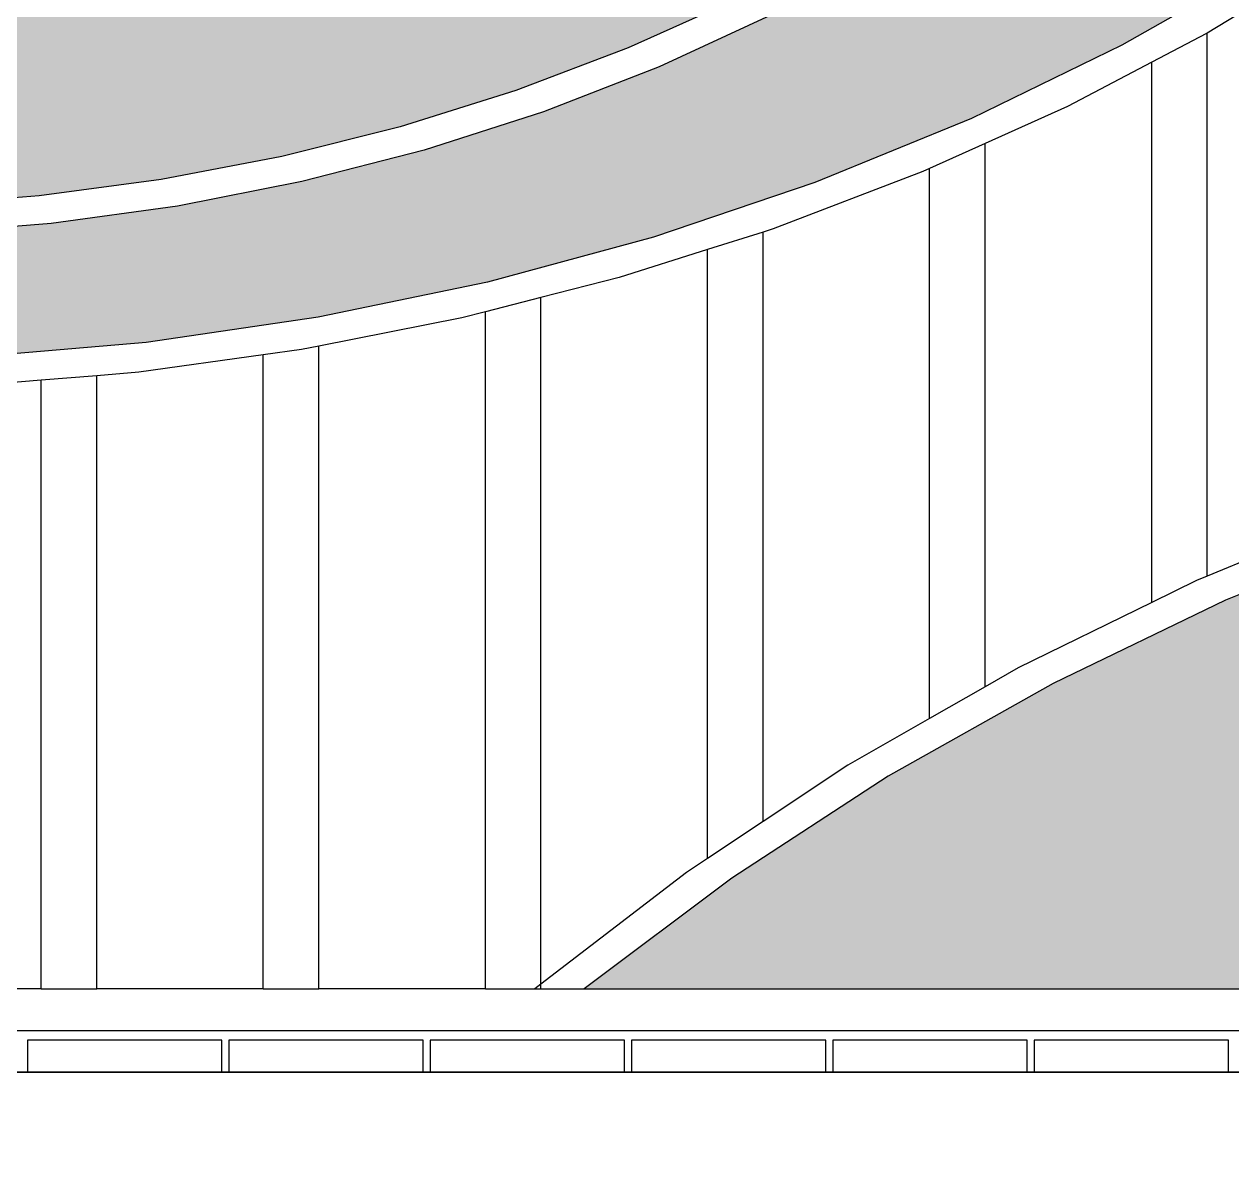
# Model space of a CAD drawing. Extents: x 396092 to 455492, y 17293 to 132793.
# Drawn here: x 435639 to 436509, y 59823 to 60646 of the extents above; entities that cross this region are included whole.
import ezdxf

# ---------------------------------------------------------------- set-up
doc = ezdxf.new("R2010")
doc.units = 0
doc.header["$LTSCALE"] = 1000
doc.header["$MEASUREMENT"] = 0
for name, color, linetype in [('MU', 34, 'Continuous'), ('W-FLOAT_BOWL浮筒', 253, 'Continuous'), ('W-STEEL_FRAME钢架', 3, 'Continuous'), ('W-WOOD_FLOOR木地板', 30, 'Continuous')]:
    doc.layers.add(name, color=color, linetype=linetype)

# ---------------------------------------------------------------- blocks, each defined once
blk = doc.blocks.new('*U4')
at = {"layer": 'W-WOOD_FLOOR木地板'}
blk.add_lwpolyline([(-70, -11.5), (70, -11.5), (70, 11.5), (-70, 11.5)], close=True, dxfattribs=at)

msp = doc.modelspace()

# ---------------------------------------------------------------- hatches: boundary and pattern name
h = msp.add_hatch()
h.set_pattern_fill('HEX', color=8, scale=20)
h.set_pattern_definition([(0, (119873.977, 11692.743), (0, 32.99556), [19.05, -38.1]), (120, (119873.977, 11692.743), (-28.5749932, -16.49778), [19.05, -38.1]), (60, (119893.027, 11692.743), (-28.5749932, 16.49778), [19.05, -38.1])])
h.paths.add_polyline_path([(432353.38, 60675.8), (432438.49, 60746.16), (432517.34, 60821.34), (432571.39, 60880.95), (432295.94, 60880.95), (432266.92, 60848.55), (432215.83, 60798.88), (432160.81, 60752.16), (432102.1, 60708.61), (432039.98, 60668.42), (431974.73, 60631.78), (431906.64, 60598.85), (431836.02, 60569.78), (431763.19, 60544.71), (431688.48, 60523.74), (431631.55, 60510.72), (431631.55, 60346.94), (431737.16, 60372.79), (431849.88, 60407.75), (431959.32, 60449.24), (432064.9, 60497.05), (432166.12, 60550.93), (432262.44, 60610.61)])
h.paths.add_polyline_path([(434231.55, 60207.34), (434131.15, 60260.46), (434036.62, 60302.81), (433938.61, 60339.37), (433837.64, 60369.95), (433734.25, 60394.38), (433653.89, 60408.38), (433572.55, 60417.78), (433490.63, 60422.54), (433408.5, 60422.63), (433326.56, 60418.05), (433245.19, 60408.83), (433164.78, 60395), (433085.72, 60376.64), (433004.23, 60352.33), (432925.22, 60322.98), (432849.13, 60288.75), (432776.42, 60249.84), (432587.21, 60130.72), (432460.38, 60062.63), (432327.73, 60002.6), (432190, 59950.95), (434221.71, 59950.95), (434231.55, 59950.95)])
h.paths.add_polyline_path([(434602.5, 60022.05), (434525.03, 60088.51), (434451.55, 60142.69), (434451.55, 59950.95), (434673.68, 59950.95)])
h.paths.add_polyline_path([(436299.39, 60747.46), (436367.44, 60795.01), (436431.45, 60846.25), (436469.29, 60880.95), (434498.44, 60880.95), (434534.81, 60847.54), (434597.1, 60797.42), (434663.27, 60750.81), (434733.01, 60707.91), (434806.03, 60668.9), (434882.01, 60633.96), (434960.61, 60603.25), (435041.5, 60576.88), (435124.32, 60554.99), (435208.71, 60537.66), (435294.3, 60524.97), (435382.88, 60516.84), (435471.93, 60513.68), (435561.03, 60515.5), (435649.77, 60522.31), (435737.76, 60534.05), (435824.59, 60550.69), (435909.85, 60572.14), (435993.16, 60598.32), (436074.13, 60629.08), (436152.4, 60664.31), (436227.6, 60703.83)], flags=17)
h.paths.add_polyline_path([(434943.71, 60586.81), (434862.14, 60619.21), (434783.41, 60656.08), (434707.86, 60697.26), (434635.85, 60742.54), (434567.7, 60791.74), (434503.72, 60844.62), (434465.33, 60880.95), (434451.55, 60880.95), (434451.55, 60750.6), (434580.11, 60659.19), (434669.15, 60607.28), (434762.46, 60560.78), (434859.58, 60519.94), (434959.99, 60484.96), (435063.18, 60456.02), (435168.62, 60433.27), (435275.76, 60416.83), (435384.05, 60406.78), (435492.94, 60403.18), (435601.86, 60406.04), (435726.97, 60416.77), (435850.84, 60434.84), (435972.83, 60460.16), (436092.32, 60492.61), (436208.71, 60532.01), (436321.4, 60578.17), (436429.82, 60630.85), (436533.41, 60689.78), (436631.65, 60754.67), (436724.04, 60825.18), (436787.39, 60880.95), (436502.4, 60880.95), (436462.88, 60843.59), (436397.57, 60789.82), (436327.94, 60739.87), (436254.32, 60694), (436177.06, 60652.42), (436096.52, 60615.31), (436013.09, 60582.87), (435927.15, 60555.24), (435839.12, 60532.55), (435749.42, 60514.91), (435658.45, 60502.41), (435566.66, 60495.1), (435474.48, 60493.01), (435382.35, 60496.16), (435290.69, 60504.54), (435201.62, 60517.79), (435113.84, 60535.99), (435027.73, 60559.02)])
h.paths.add_polyline_path([(437051.55, 60397.14), (436902.5, 60365.75), (436766.1, 60328.5), (436633.17, 60283.49), (436504.36, 60230.93), (436380.3, 60171.1), (436261.58, 60104.27), (436148.79, 60030.76), (436042.47, 59950.95), (437041.71, 59950.95), (437051.55, 59950.95)])
h.paths.add_polyline_path([(438074.86, 60192.36), (438014.62, 60231.86), (437951.35, 60268), (437885.35, 60300.63), (437816.9, 60329.6), (437746.28, 60354.79), (437673.82, 60376.09), (437599.82, 60393.41), (437524.59, 60406.67), (437448.48, 60415.82), (437371.8, 60420.81), (437294.89, 60421.63), (437218.08, 60418.27), (437151.55, 60411.71), (437151.55, 59950.95), (438231.55, 59950.95), (438231.55, 60058.86), (438185.29, 60103.99), (438131.84, 60149.68)])
h.paths.add_polyline_path([(438231.55, 60815.04), (438199.86, 60842.08), (438159.98, 60880.95), (437932.04, 60880.95), (438004.2, 60813.74), (438105.53, 60732.62), (438213.98, 60658.03), (438231.55, 60647.69)])
h.paths.add_polyline_path([(438231.55, 60880.95), (438192.74, 60880.95), (438231.55, 60844.35)], flags=16)
h.paths.add_polyline_path([(439088.08, 60880.95), (438391.55, 60880.95), (438391.55, 60723.36), (438455.08, 60684.09), (438536.52, 60640.72), (438621.42, 60602.14), (438709.36, 60568.55), (438799.93, 60540.09), (438892.68, 60516.92), (438987.15, 60499.13), (439082.9, 60486.83), (439150.03, 60482.13)])
h.paths.add_polyline_path([(439153.27, 60461.25), (439095.49, 60464.86), (439003.01, 60475.73), (438911.59, 60491.62), (438821.65, 60512.46), (438733.56, 60538.15), (438647.72, 60568.59), (438564.49, 60603.65), (438484.25, 60643.16), (438407.34, 60686.96), (438391.55, 60697.28), (438391.55, 60559.15), (438449.7, 60530.13), (438568.66, 60480.2), (438691.63, 60437.4), (438817.97, 60401.96), (438947.05, 60374.04), (439078.22, 60353.79), (439171.33, 60345.03)])

# ---------------------------------------------------------------- linework, layer by layer
at = {"layer": 'MU', "color": 37}
for p, q in [((436586.61, 60697.36), (436491.3, 60639.65)), ((436533.41, 60689.78), (436429.82, 60630.85)), ((436152.4, 60664.31), (436074.13, 60629.08)), ((436177.06, 60652.42), (436096.52, 60615.31)), ((436490.83, 60639.37), (436451.3, 60618.62)), ((436491.3, 60639.65), (436490.83, 60639.37)), ((436491.3, 60248.31), (436491.3, 60639.65)), ((436429.82, 60630.85), (436321.4, 60578.17)), ((436074.13, 60629.08), (435993.16, 60598.32)), ((436096.52, 60615.31), (436013.09, 60582.87)), ((436451.3, 60618.62), (436390.61, 60586.76)), ((436451.3, 60229.35), (436451.3, 60618.62)), ((435993.16, 60598.32), (435909.85, 60572.14)), ((436013.09, 60582.87), (435927.15, 60555.24)), ((436321.4, 60578.17), (436208.71, 60532.01)), ((436390.61, 60586.76), (436331.3, 60560.02)), ((435909.85, 60572.14), (435824.59, 60550.69)), ((435927.15, 60555.24), (435839.12, 60532.55)), ((436331.3, 60560.02), (436291.3, 60541.98)), ((436331.3, 60168.71), (436331.3, 60560.02)), ((435824.59, 60550.69), (435737.76, 60534.05)), ((436286.37, 60539.76), (436178.59, 60498.59)), ((436291.3, 60541.98), (436286.37, 60539.76)), ((436291.3, 60145.82), (436291.3, 60541.98)), ((435737.76, 60534.05), (435649.77, 60522.31)), ((435839.12, 60532.55), (435749.42, 60514.91)), ((436208.71, 60532.01), (436092.32, 60492.61)), ((435649.77, 60522.31), (435561.03, 60515.5)), ((435749.42, 60514.91), (435658.45, 60502.41)), ((435658.45, 60502.41), (435566.66, 60495.1)), ((436092.32, 60492.61), (435972.83, 60460.16)), ((436171.3, 60496.27), (436131.3, 60483.58)), ((436178.59, 60498.59), (436171.3, 60496.27)), ((436171.3, 60071.51), (436171.3, 60496.27)), ((436131.3, 60483.58), (436067.74, 60463.41)), ((436131.3, 60044.94), (436131.3, 60483.58)), ((435972.83, 60460.16), (435850.84, 60434.84)), ((436067.74, 60463.41), (436011.3, 60448.98)), ((436011.3, 60448.98), (435971.3, 60438.75)), ((436011.3, 59954.35), (436011.3, 60448.98)), ((435850.84, 60434.84), (435726.97, 60416.77)), ((435954.3, 60434.4), (435851.3, 60414.13)), ((435971.3, 60438.75), (435954.3, 60434.4)), ((435971.3, 59950.95), (435971.3, 60438.75)), ((435726.97, 60416.77), (435601.86, 60406.04)), ((435851.3, 60414.13), (435838.79, 60411.67)), ((435851.3, 59950.95), (435851.3, 60414.13)), ((435811.3, 60407.83), (435721.7, 60395.33)), ((435838.79, 60411.67), (435811.3, 60407.83)), ((435811.3, 59950.95), (435811.3, 60407.83)), ((435651.3, 60389.43), (435603.55, 60385.44)), ((435691.3, 60392.78), (435651.3, 60389.43)), ((435651.3, 59950.95), (435651.3, 60389.43)), ((435721.7, 60395.33), (435691.3, 60392.78)), ((435691.3, 59950.95), (435691.3, 60392.78)), ((436611.3, 60297.75), (436491.3, 60248.31)), ((436633.17, 60283.49), (436504.36, 60230.93)), ((436491.3, 60248.31), (436483.7, 60245.18)), ((436483.7, 60245.18), (436451.3, 60229.35)), ((436504.36, 60230.93), (436380.3, 60171.1)), ((436451.3, 60229.35), (436355.23, 60182.4)), ((436355.23, 60182.4), (436331.3, 60168.71)), ((436380.3, 60171.1), (436261.58, 60104.27)), ((436331.3, 60168.71), (436291.3, 60145.82)), ((436291.3, 60145.82), (436232.52, 60112.19)), ((436232.52, 60112.19), (436171.3, 60071.51)), ((436261.58, 60104.27), (436148.79, 60030.76)), ((436171.3, 60071.51), (436131.3, 60044.94)), ((436131.3, 60044.94), (436116.2, 60034.91)), ((436116.2, 60034.91), (436011.3, 59954.35)), ((436148.79, 60030.76), (436042.47, 59950.95)), ((436011.3, 59954.35), (436006.87, 59950.95)), ((436011.3, 59950.95), (436011.3, 59954.35)), ((435651.3, 59950.95), (435531.3, 59950.95)), ((435651.3, 59950.95), (435691.3, 59950.95)), ((435811.3, 59950.95), (435691.3, 59950.95)), ((435811.3, 59950.95), (435851.3, 59950.95)), ((435971.3, 59950.95), (435851.3, 59950.95)), ((435971.3, 59950.95), (436006.87, 59950.95)), ((436006.87, 59950.95), (436011.3, 59950.95)), ((436011.3, 59950.95), (436042.47, 59950.95)), ((436042.47, 59950.95), (437041.71, 59950.95)), ((434451.55, 59920.95), (437051.55, 59920.95)), ((437051.55, 59890.95), (434451.55, 59890.95))]:
    msp.add_line(p, q, dxfattribs=at)
at = {"layer": 'W-STEEL_FRAME钢架', "elevation": 3000}
msp.add_lwpolyline([(415731.55, 59790.95), (406061.55, 59790.95), (406061.55, 59890.95), (440561.55, 59890.95), (440561.55, 59790.95), (438391.55, 59790.95)], dxfattribs=at)

# ---------------------------------------------------------------- block references
at = {"layer": 'W-FLOAT_BOWL浮筒', "color": 0, "linetype": 'ByBlock', "lineweight": -2, "transparency": 16777216}
for p in [(435711.55, 59902.45, 3000), (435856.55, 59902.45, 3000), (436001.55, 59902.45, 3000), (436146.55, 59902.45, 3000), (436291.55, 59902.45, 3000), (436436.55, 59902.45, 3000)]:
    msp.add_blockref('*U4', p, dxfattribs=at)

doc.saveas('drawing.dxf')
